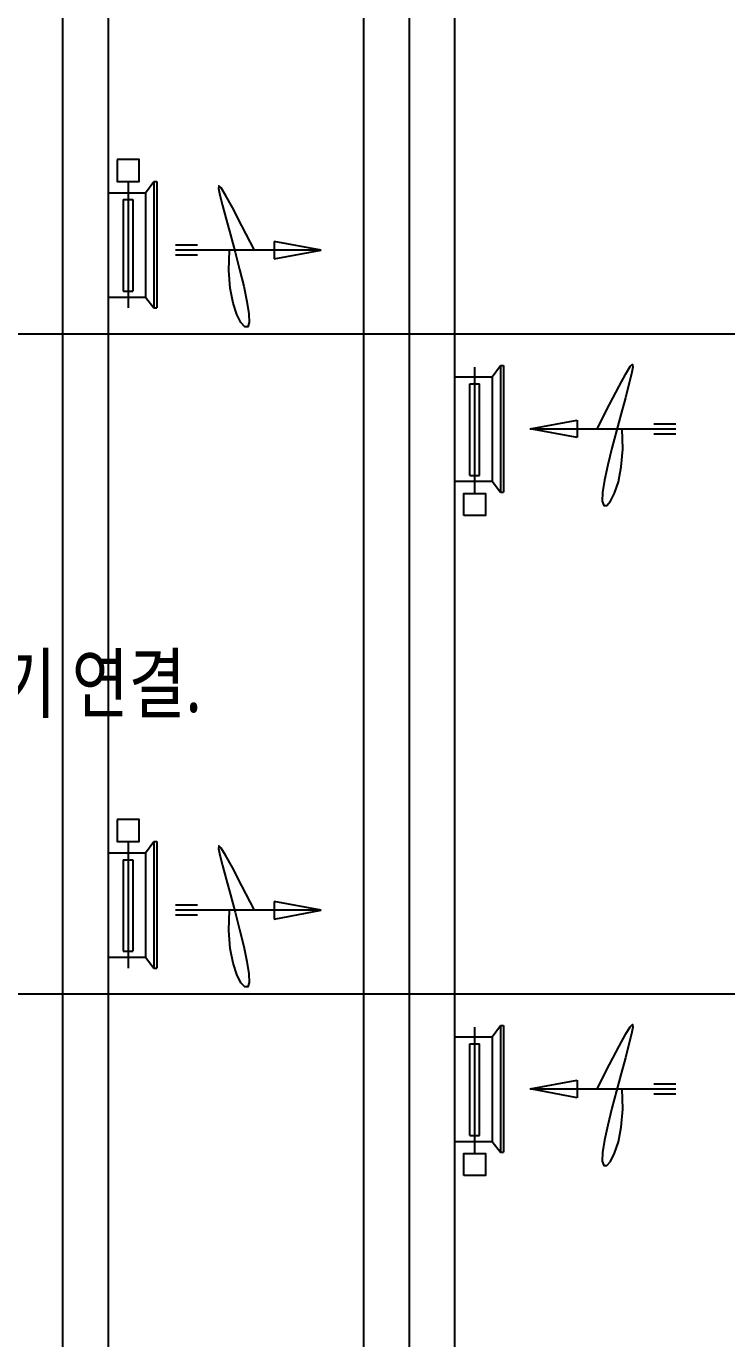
# Model space of a CAD drawing. Header units: millimetres. Extents: x 8533 to 164433, y 5768 to 115327.
# Drawn here: x 65273 to 68973, y 23595 to 30524 of the extents above; entities that cross this region are included whole.
import ezdxf
from ezdxf.enums import TextEntityAlignment as Align

# ---------------------------------------------------------------- set-up
doc = ezdxf.new("R2010")
doc.units = ezdxf.units.MM
doc.header["$LTSCALE"] = 250
for name, color, linetype in [('ARC', 8, 'Continuous'), ('FTEXT', 2, 'Continuous'), ('OUT', 4, 'Continuous'), ('p', 3, 'Continuous')]:
    doc.layers.add(name, color=color, linetype=linetype)
doc.styles.add('DM', font='')
doc.styles.get('DM').set_extended_font_data('Malgun Gothic')

msp = doc.modelspace()

# ---------------------------------------------------------------- linework, layer by layer
at = {"layer": 'ARC'}
for p, q in [((19210.6, 28899.9), (124753.7, 28899.9)), ((19210.6, 25415.1), (124753.6, 25415.1))]:
    msp.add_line(p, q, dxfattribs=at)
at = {"layer": 'OUT'}
for p, q in [((65811.1, 29705.1, 0), (65811.1, 29036.9, 0)), ((65903.3, 29645.3, 0), (65948, 29705.1, 0)), ((65948, 29705.1, 0), (65963.6, 29705.1, 0)), ((65948, 29705.1, 0), (65948, 29036.9, 0)), ((65963.6, 29705.1, 0), (65963.6, 29036.9, 0)), ((65707.1, 29645.3, 0), (65903.3, 29645.3, 0)), ((65785.1, 29608.9, 0), (65785.1, 29125.3, 0)), ((65785.1, 29608.9, 0), (65837.1, 29608.9, 0)), ((65837.1, 29608.9, 0), (65837.1, 29125.3, 0)), ((65903.3, 29645.3, 0), (65903.3, 29094.1, 0)), ((65785.1, 29125.3, 0), (65837.1, 29125.3, 0)), ((65707.1, 29094.1, 0), (65903.3, 29094.1, 0)), ((65903.3, 29094.1, 0), (65948, 29036.9, 0)), ((65948, 29036.9, 0), (65963.6, 29036.9, 0)), ((67641.6, 28056.8), (67641.6, 28725)), ((67733.8, 28673), (67778.5, 28732.8)), ((67778.5, 28732.8), (67794.1, 28732.8)), ((67778.5, 28732.8), (67778.5, 28064.6)), ((67794.1, 28732.8), (67794.1, 28064.6)), ((67537.5, 28673), (67733.8, 28673)), ((67615.6, 28636.6), (67667.6, 28636.6)), ((67615.6, 28153), (67615.6, 28636.6)), ((67667.6, 28153), (67667.6, 28636.6)), ((67733.8, 28673), (67733.8, 28121.8)), ((67615.6, 28153), (67667.6, 28153)), ((67537.5, 28121.8), (67733.8, 28121.8)), ((67733.8, 28121.8), (67778.5, 28064.6)), ((67778.5, 28064.6), (67794.1, 28064.6)), ((65811.1, 26220.3, 0), (65811.1, 25552.1, 0)), ((65903.3, 26160.5, 0), (65948, 26220.3, 0)), ((65948, 26220.3, 0), (65948, 25552.1, 0)), ((65948, 26220.3, 0), (65963.6, 26220.3, 0)), ((65963.6, 26220.3, 0), (65963.6, 25552.1, 0)), ((65707.1, 26160.5, 0), (65903.3, 26160.5, 0)), ((65903.3, 26160.5, 0), (65903.3, 25609.3, 0)), ((65785.1, 26124.1, 0), (65785.1, 25640.5, 0)), ((65785.1, 26124.1, 0), (65837.1, 26124.1, 0)), ((65837.1, 26124.1, 0), (65837.1, 25640.5, 0)), ((65785.1, 25640.5, 0), (65837.1, 25640.5, 0)), ((65707.1, 25609.3, 0), (65903.3, 25609.3, 0)), ((65903.3, 25609.3, 0), (65948, 25552.1, 0)), ((65948, 25552.1, 0), (65963.6, 25552.1, 0)), ((67641.6, 24572), (67641.6, 25240.2)), ((67733.8, 25188.2), (67778.5, 25248)), ((67778.5, 25248), (67794.1, 25248)), ((67778.5, 25248), (67778.5, 24579.8)), ((67794.1, 25248), (67794.1, 24579.8)), ((67537.5, 25188.2), (67733.8, 25188.2)), ((67733.8, 25188.2), (67733.8, 24637)), ((67615.6, 25151.8), (67667.6, 25151.8)), ((67615.6, 24668.2), (67615.6, 25151.8)), ((67667.6, 24668.2), (67667.6, 25151.8)), ((67537.5, 24637), (67733.8, 24637)), ((67615.6, 24668.2), (67667.6, 24668.2)), ((67733.8, 24637), (67778.5, 24579.8)), ((67778.5, 24579.8), (67794.1, 24579.8))]:
    msp.add_line(p, q, dxfattribs=at)
at = {"layer": 'OUT', "elevation": 0}
for points in [[(65753.3, 29820.6), (65753.3, 29705.1), (65868.9, 29705.1), (65868.9, 29820.6)], [(65753.3, 26335.8), (65753.3, 26220.3), (65868.9, 26220.3), (65868.9, 26335.8)]]:
    msp.add_lwpolyline(points, close=True, dxfattribs=at)
for points in [[(67583.8, 28056.8), (67699.4, 28056.8), (67699.4, 27941.3), (67583.8, 27941.3)], [(67583.8, 27941.3), (67583.8, 28056.8), (67699.4, 28056.8), (67699.4, 27941.3)], [(67583.8, 24572), (67699.4, 24572), (67699.4, 24456.5), (67583.8, 24456.5)], [(67583.8, 24456.5), (67583.8, 24572), (67699.4, 24572), (67699.4, 24456.5)]]:
    msp.add_lwpolyline(points, dxfattribs=at)
at = {"layer": 'p', "color": 4, "linetype": 'Continuous'}
for p, q in [((67056.9, 16846.5), (67056.9, 59853)), ((67537.5, 16846.5), (67537.5, 59853)), ((65707.1, 15017.4), (65707.1, 47994.6))]:
    msp.add_line(p, q, dxfattribs=at)
at = {"layer": 'p', "color": 1}
for p, q in [((67297.2, 16846.5), (67297.2, 59616.1)), ((65466.8, 15017.4), (65466.8, 47994.6)), ((66178.5, 29367.9, 0), (66061.7, 29367.9, 0)), ((66831.3, 29342, 0), (66061.7, 29342, 0)), ((66178.5, 29316.1, 0), (66061.7, 29316.1, 0)), ((68587.4, 28424.6), (68704.1, 28424.6)), ((67934.6, 28398.7), (68704.1, 28398.7)), ((68587.4, 28372.8), (68704.1, 28372.8)), ((66178.5, 25883.1, 0), (66061.7, 25883.1, 0)), ((66831.3, 25857.2, 0), (66061.7, 25857.2, 0)), ((66178.5, 25831.3, 0), (66061.7, 25831.3, 0)), ((67934.6, 24913.9), (68704.1, 24913.9)), ((68587.4, 24939.8), (68704.1, 24939.8)), ((68587.4, 24888), (68704.1, 24888))]:
    msp.add_line(p, q, dxfattribs=at)
at = {"layer": 'p', "color": 1, "linetype": 'Continuous'}
for p, q in [((66582.6, 29388.4, 0), (66582.6, 29295.6, 0)), ((66831.3, 29342, 0), (66582.6, 29388.4, 0)), ((66582.6, 29295.6, 0), (66831.3, 29342, 0)), ((67934.6, 28398.7), (68183.3, 28445.1)), ((68183.3, 28445.1), (68183.3, 28352.3)), ((68183.3, 28352.3), (67934.6, 28398.7)), ((66582.6, 25903.6, 0), (66582.6, 25810.8, 0)), ((66831.3, 25857.2, 0), (66582.6, 25903.6, 0)), ((66582.6, 25810.8, 0), (66831.3, 25857.2, 0)), ((67934.6, 24913.9), (68183.3, 24960.3)), ((68183.3, 24960.3), (68183.3, 24867.5)), ((68183.3, 24867.5), (67934.6, 24913.9))]:
    msp.add_line(p, q, dxfattribs=at)
at = {"layer": 'p', "color": 1}
for points in [[(66477.9, 29342), (66412, 29471.4), (66361.8, 29567.7), (66325.9, 29633.3), (66302.7, 29670.4), (66291, 29681.1), (66289.2, 29667.9), (66295.8, 29632.7), (66309.6, 29578), (66328.9, 29506.4), (66351.8, 29422.6), (66376.2, 29332), (66400.2, 29239.8), (66421.7, 29151.2), (66438.7, 29071.5), (66449.1, 29005.9), (66450.9, 28959.7), (66442.9, 28937), (66427.3, 28937.5), (66407.3, 28959.5), (66385.7, 29001.8), (66365.8, 29062.6), (66350.5, 29140.6), (66342.8, 29234.2), (66346, 29342)], [(68287.9, 28398.7), (68353.8, 28528.1), (68404, 28624.4), (68440, 28690), (68463.1, 28727.1), (68474.9, 28737.8), (68476.7, 28724.6), (68470, 28689.4), (68456.3, 28634.7), (68437, 28563.1), (68414.1, 28479.3), (68389.6, 28388.7), (68365.6, 28296.5), (68344.1, 28207.9), (68327.2, 28128.2), (68316.8, 28062.6), (68315, 28016.4), (68323, 27993.7), (68338.5, 27994.2), (68358.6, 28016.2), (68380.1, 28058.5), (68400.1, 28119.3), (68415.4, 28197.3), (68423, 28291), (68419.9, 28398.7)], [(68287.9, 28398.7), (68353.8, 28528.1), (68404, 28624.4), (68440, 28690), (68463.1, 28727.1), (68474.9, 28737.8), (68476.7, 28724.6), (68470, 28689.4), (68456.3, 28634.7), (68437, 28563.1), (68414.1, 28479.3), (68389.6, 28388.7), (68365.6, 28296.5), (68344.1, 28207.9), (68327.2, 28128.2), (68316.8, 28062.6), (68315, 28016.4), (68323, 27993.7), (68338.5, 27994.2), (68358.6, 28016.2), (68380.1, 28058.5), (68400.1, 28119.3), (68415.4, 28197.3), (68423, 28291), (68419.9, 28398.7)], [(66477.9, 25857.2), (66412, 25986.6), (66361.8, 26082.9), (66325.9, 26148.5), (66302.7, 26185.6), (66291, 26196.3), (66289.2, 26183.1), (66295.8, 26147.9), (66309.6, 26093.2), (66328.9, 26021.6), (66351.8, 25937.8), (66376.2, 25847.2), (66400.2, 25755), (66421.7, 25666.4), (66438.7, 25586.7), (66449.1, 25521.1), (66450.9, 25474.9), (66442.9, 25452.2), (66427.3, 25452.7), (66407.3, 25474.7), (66385.7, 25517), (66365.8, 25577.8), (66350.5, 25655.8), (66342.8, 25749.4), (66346, 25857.2)], [(68287.9, 24913.9), (68353.8, 25043.3), (68404, 25139.6), (68440, 25205.2), (68463.1, 25242.3), (68474.9, 25253), (68476.7, 25239.8), (68470, 25204.6), (68456.3, 25149.9), (68437, 25078.3), (68414.1, 24994.5), (68389.6, 24903.9), (68365.6, 24811.7), (68344.1, 24723.1), (68327.2, 24643.4), (68316.8, 24577.8), (68315, 24531.6), (68323, 24508.9), (68338.5, 24509.4), (68358.6, 24531.4), (68380.1, 24573.7), (68400.1, 24634.5), (68415.4, 24712.5), (68423, 24806.2), (68419.9, 24913.9)], [(68287.9, 24913.9), (68353.8, 25043.3), (68404, 25139.6), (68440, 25205.2), (68463.1, 25242.3), (68474.9, 25253), (68476.7, 25239.8), (68470, 25204.6), (68456.3, 25149.9), (68437, 25078.3), (68414.1, 24994.5), (68389.6, 24903.9), (68365.6, 24811.7), (68344.1, 24723.1), (68327.2, 24643.4), (68316.8, 24577.8), (68315, 24531.6), (68323, 24508.9), (68338.5, 24509.4), (68358.6, 24531.4), (68380.1, 24573.7), (68400.1, 24634.5), (68415.4, 24712.5), (68423, 24806.2), (68419.9, 24913.9)]]:
    msp.add_lwpolyline(points, dxfattribs=at)

# ---------------------------------------------------------------- texts
at = {"layer": 'FTEXT', "style": 'DM', "width": 0.8}
msp.add_text('중계기 연결.', height=300, dxfattribs=at).set_placement((64528.3, 27054.4), align=Align.MIDDLE_LEFT)

doc.saveas('drawing.dxf')
